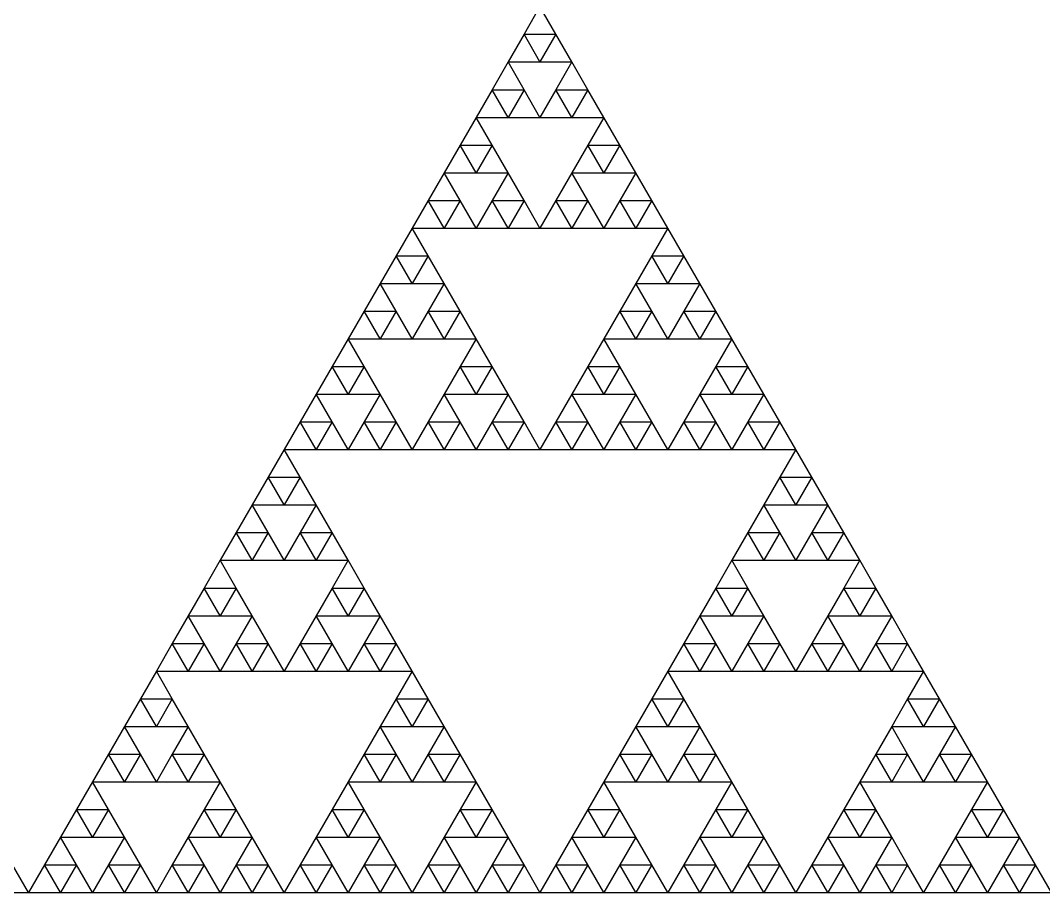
# Model space of a CAD drawing. Header units: metres. Extents: x -50 to 50, y -29 to 58.
# Drawn here: x -12.6 to -0.1, y -28.87 to -18.21 of the extents above; entities that cross this region are included whole.
import ezdxf

# ---------------------------------------------------------------- set-up
doc = ezdxf.new("R2010")
doc.units = ezdxf.units.M

msp = doc.modelspace()

# ---------------------------------------------------------------- linework, layer by layer
for p, q in [((-6.25, -18.0422), (-6.44531, -18.3805)), ((-6.05469, -18.3805), (-6.25, -18.0422)), ((-6.44531, -18.3805), (-6.64062, -18.7188)), ((-6.25, -18.7188), (-6.44531, -18.3805)), ((-6.44531, -18.3805), (-6.05469, -18.3805)), ((-6.05469, -18.3805), (-6.25, -18.7188)), ((-5.85938, -18.7188), (-6.05469, -18.3805)), ((-6.64062, -18.7188), (-6.83594, -19.0571)), ((-6.44531, -19.0571), (-6.64062, -18.7188)), ((-6.64062, -18.7188), (-6.25, -18.7188)), ((-6.25, -18.7188), (-5.85938, -18.7188)), ((-5.85938, -18.7188), (-6.05469, -19.0571)), ((-5.66406, -19.0571), (-5.85938, -18.7188)), ((-6.83594, -19.0571), (-7.03125, -19.3954)), ((-6.64062, -19.3954), (-6.83594, -19.0571)), ((-6.83594, -19.0571), (-6.44531, -19.0571)), ((-6.44531, -19.0571), (-6.64062, -19.3954)), ((-6.25, -19.3954), (-6.44531, -19.0571)), ((-6.05469, -19.0571), (-6.25, -19.3954)), ((-5.85938, -19.3954), (-6.05469, -19.0571)), ((-6.05469, -19.0571), (-5.66406, -19.0571)), ((-5.66406, -19.0571), (-5.85938, -19.3954)), ((-5.46875, -19.3954), (-5.66406, -19.0571)), ((-7.03125, -19.3954), (-7.22656, -19.7337)), ((-6.83594, -19.7337), (-7.03125, -19.3954)), ((-7.03125, -19.3954), (-6.64062, -19.3954)), ((-6.64062, -19.3954), (-6.25, -19.3954)), ((-6.25, -19.3954), (-5.85938, -19.3954)), ((-5.85938, -19.3954), (-5.46875, -19.3954)), ((-5.46875, -19.3954), (-5.66406, -19.7337)), ((-5.27344, -19.7337), (-5.46875, -19.3954)), ((-7.22656, -19.7337), (-7.42188, -20.072)), ((-7.03125, -20.072), (-7.22656, -19.7337)), ((-7.22656, -19.7337), (-6.83594, -19.7337)), ((-6.83594, -19.7337), (-7.03125, -20.072)), ((-6.64062, -20.072), (-6.83594, -19.7337)), ((-5.66406, -19.7337), (-5.85938, -20.072)), ((-5.46875, -20.072), (-5.66406, -19.7337)), ((-5.66406, -19.7337), (-5.27344, -19.7337)), ((-5.27344, -19.7337), (-5.46875, -20.072)), ((-5.07812, -20.072), (-5.27344, -19.7337)), ((-7.42188, -20.072), (-7.61719, -20.4102)), ((-7.22656, -20.4102), (-7.42188, -20.072)), ((-7.42188, -20.072), (-7.03125, -20.072)), ((-7.03125, -20.072), (-6.64062, -20.072)), ((-6.64062, -20.072), (-6.83594, -20.4102)), ((-6.44531, -20.4102), (-6.64062, -20.072)), ((-5.85938, -20.072), (-6.05469, -20.4102)), ((-5.66406, -20.4102), (-5.85938, -20.072)), ((-5.85938, -20.072), (-5.46875, -20.072)), ((-5.46875, -20.072), (-5.07812, -20.072)), ((-5.07812, -20.072), (-5.27344, -20.4102)), ((-4.88281, -20.4102), (-5.07812, -20.072)), ((-7.61719, -20.4102), (-7.8125, -20.7485)), ((-7.42188, -20.7485), (-7.61719, -20.4102)), ((-7.61719, -20.4102), (-7.22656, -20.4102)), ((-7.22656, -20.4102), (-7.42188, -20.7485)), ((-7.03125, -20.7485), (-7.22656, -20.4102)), ((-6.83594, -20.4102), (-7.03125, -20.7485)), ((-6.64062, -20.7485), (-6.83594, -20.4102)), ((-6.83594, -20.4102), (-6.44531, -20.4102)), ((-6.44531, -20.4102), (-6.64062, -20.7485)), ((-6.25, -20.7485), (-6.44531, -20.4102)), ((-6.05469, -20.4102), (-6.25, -20.7485)), ((-5.85938, -20.7485), (-6.05469, -20.4102)), ((-6.05469, -20.4102), (-5.66406, -20.4102)), ((-5.66406, -20.4102), (-5.85938, -20.7485)), ((-5.46875, -20.7485), (-5.66406, -20.4102)), ((-5.27344, -20.4102), (-5.46875, -20.7485)), ((-5.07812, -20.7485), (-5.27344, -20.4102)), ((-5.27344, -20.4102), (-4.88281, -20.4102)), ((-4.88281, -20.4102), (-5.07812, -20.7485)), ((-4.6875, -20.7485), (-4.88281, -20.4102)), ((-7.8125, -20.7485), (-8.00781, -21.0868)), ((-7.61719, -21.0868), (-7.8125, -20.7485)), ((-7.8125, -20.7485), (-7.42188, -20.7485)), ((-7.42188, -20.7485), (-7.03125, -20.7485)), ((-7.03125, -20.7485), (-6.64062, -20.7485)), ((-6.64062, -20.7485), (-6.25, -20.7485)), ((-6.25, -20.7485), (-5.85938, -20.7485)), ((-5.85938, -20.7485), (-5.46875, -20.7485)), ((-5.46875, -20.7485), (-5.07812, -20.7485)), ((-5.07812, -20.7485), (-4.6875, -20.7485)), ((-4.6875, -20.7485), (-4.88281, -21.0868)), ((-4.49219, -21.0868), (-4.6875, -20.7485)), ((-8.00781, -21.0868), (-8.20312, -21.4251)), ((-7.8125, -21.4251), (-8.00781, -21.0868)), ((-8.00781, -21.0868), (-7.61719, -21.0868)), ((-7.61719, -21.0868), (-7.8125, -21.4251)), ((-7.42188, -21.4251), (-7.61719, -21.0868)), ((-4.88281, -21.0868), (-5.07812, -21.4251)), ((-4.6875, -21.4251), (-4.88281, -21.0868)), ((-4.88281, -21.0868), (-4.49219, -21.0868)), ((-4.49219, -21.0868), (-4.6875, -21.4251)), ((-4.29688, -21.4251), (-4.49219, -21.0868)), ((-8.20312, -21.4251), (-8.39844, -21.7634)), ((-8.00781, -21.7634), (-8.20312, -21.4251)), ((-8.20312, -21.4251), (-7.8125, -21.4251)), ((-7.8125, -21.4251), (-7.42188, -21.4251)), ((-7.42188, -21.4251), (-7.61719, -21.7634)), ((-7.22656, -21.7634), (-7.42188, -21.4251)), ((-5.07812, -21.4251), (-5.27344, -21.7634)), ((-4.88281, -21.7634), (-5.07812, -21.4251)), ((-5.07812, -21.4251), (-4.6875, -21.4251)), ((-4.6875, -21.4251), (-4.29688, -21.4251)), ((-4.29688, -21.4251), (-4.49219, -21.7634)), ((-4.10156, -21.7634), (-4.29688, -21.4251)), ((-8.39844, -21.7634), (-8.59375, -22.1017)), ((-8.20312, -22.1017), (-8.39844, -21.7634)), ((-8.39844, -21.7634), (-8.00781, -21.7634)), ((-8.00781, -21.7634), (-8.20312, -22.1017)), ((-7.8125, -22.1017), (-8.00781, -21.7634)), ((-7.61719, -21.7634), (-7.8125, -22.1017)), ((-7.42188, -22.1017), (-7.61719, -21.7634)), ((-7.61719, -21.7634), (-7.22656, -21.7634)), ((-7.22656, -21.7634), (-7.42188, -22.1017)), ((-7.03125, -22.1017), (-7.22656, -21.7634)), ((-5.27344, -21.7634), (-5.46875, -22.1017)), ((-5.07812, -22.1017), (-5.27344, -21.7634)), ((-5.27344, -21.7634), (-4.88281, -21.7634)), ((-4.88281, -21.7634), (-5.07812, -22.1017)), ((-4.6875, -22.1017), (-4.88281, -21.7634)), ((-4.49219, -21.7634), (-4.6875, -22.1017)), ((-4.29688, -22.1017), (-4.49219, -21.7634)), ((-4.49219, -21.7634), (-4.10156, -21.7634)), ((-4.10156, -21.7634), (-4.29688, -22.1017)), ((-3.90625, -22.1017), (-4.10156, -21.7634)), ((-8.59375, -22.1017), (-8.78906, -22.44)), ((-8.39844, -22.44), (-8.59375, -22.1017)), ((-8.59375, -22.1017), (-8.20312, -22.1017)), ((-8.20312, -22.1017), (-7.8125, -22.1017)), ((-7.8125, -22.1017), (-7.42188, -22.1017)), ((-7.42188, -22.1017), (-7.03125, -22.1017)), ((-7.03125, -22.1017), (-7.22656, -22.44)), ((-6.83594, -22.44), (-7.03125, -22.1017)), ((-5.46875, -22.1017), (-5.66406, -22.44)), ((-5.27344, -22.44), (-5.46875, -22.1017)), ((-5.46875, -22.1017), (-5.07812, -22.1017)), ((-5.07812, -22.1017), (-4.6875, -22.1017)), ((-4.6875, -22.1017), (-4.29688, -22.1017)), ((-4.29688, -22.1017), (-3.90625, -22.1017)), ((-3.90625, -22.1017), (-4.10156, -22.44)), ((-3.71094, -22.44), (-3.90625, -22.1017)), ((-8.78906, -22.44), (-8.98438, -22.7783)), ((-8.59375, -22.7783), (-8.78906, -22.44)), ((-8.78906, -22.44), (-8.39844, -22.44)), ((-8.39844, -22.44), (-8.59375, -22.7783)), ((-8.20312, -22.7783), (-8.39844, -22.44)), ((-7.22656, -22.44), (-7.42188, -22.7783)), ((-7.03125, -22.7783), (-7.22656, -22.44)), ((-7.22656, -22.44), (-6.83594, -22.44)), ((-6.83594, -22.44), (-7.03125, -22.7783)), ((-6.64062, -22.7783), (-6.83594, -22.44)), ((-5.66406, -22.44), (-5.85938, -22.7783)), ((-5.46875, -22.7783), (-5.66406, -22.44)), ((-5.66406, -22.44), (-5.27344, -22.44)), ((-5.27344, -22.44), (-5.46875, -22.7783)), ((-5.07812, -22.7783), (-5.27344, -22.44)), ((-4.10156, -22.44), (-4.29688, -22.7783)), ((-3.90625, -22.7783), (-4.10156, -22.44)), ((-4.10156, -22.44), (-3.71094, -22.44)), ((-3.71094, -22.44), (-3.90625, -22.7783)), ((-3.51562, -22.7783), (-3.71094, -22.44)), ((-8.98438, -22.7783), (-9.17969, -23.1166)), ((-8.78906, -23.1166), (-8.98438, -22.7783)), ((-8.98438, -22.7783), (-8.59375, -22.7783)), ((-8.59375, -22.7783), (-8.20312, -22.7783)), ((-8.20312, -22.7783), (-8.39844, -23.1166)), ((-8.00781, -23.1166), (-8.20312, -22.7783)), ((-7.42188, -22.7783), (-7.61719, -23.1166)), ((-7.22656, -23.1166), (-7.42188, -22.7783)), ((-7.42188, -22.7783), (-7.03125, -22.7783)), ((-7.03125, -22.7783), (-6.64062, -22.7783)), ((-6.64062, -22.7783), (-6.83594, -23.1166)), ((-6.44531, -23.1166), (-6.64062, -22.7783)), ((-5.85938, -22.7783), (-6.05469, -23.1166)), ((-5.66406, -23.1166), (-5.85938, -22.7783)), ((-5.85938, -22.7783), (-5.46875, -22.7783)), ((-5.46875, -22.7783), (-5.07812, -22.7783)), ((-5.07812, -22.7783), (-5.27344, -23.1166)), ((-4.88281, -23.1166), (-5.07812, -22.7783)), ((-4.29688, -22.7783), (-4.49219, -23.1166)), ((-4.10156, -23.1166), (-4.29688, -22.7783)), ((-4.29688, -22.7783), (-3.90625, -22.7783)), ((-3.90625, -22.7783), (-3.51562, -22.7783)), ((-3.51562, -22.7783), (-3.71094, -23.1166)), ((-3.32031, -23.1166), (-3.51562, -22.7783)), ((-9.17969, -23.1166), (-9.375, -23.4549)), ((-8.98438, -23.4549), (-9.17969, -23.1166)), ((-9.17969, -23.1166), (-8.78906, -23.1166)), ((-8.78906, -23.1166), (-8.98438, -23.4549)), ((-8.59375, -23.4549), (-8.78906, -23.1166)), ((-8.39844, -23.1166), (-8.59375, -23.4549)), ((-8.20312, -23.4549), (-8.39844, -23.1166)), ((-8.39844, -23.1166), (-8.00781, -23.1166)), ((-8.00781, -23.1166), (-8.20312, -23.4549)), ((-7.8125, -23.4549), (-8.00781, -23.1166)), ((-7.61719, -23.1166), (-7.8125, -23.4549)), ((-7.42188, -23.4549), (-7.61719, -23.1166)), ((-7.61719, -23.1166), (-7.22656, -23.1166)), ((-7.22656, -23.1166), (-7.42188, -23.4549)), ((-7.03125, -23.4549), (-7.22656, -23.1166)), ((-6.83594, -23.1166), (-7.03125, -23.4549)), ((-6.64062, -23.4549), (-6.83594, -23.1166)), ((-6.83594, -23.1166), (-6.44531, -23.1166)), ((-6.44531, -23.1166), (-6.64062, -23.4549)), ((-6.25, -23.4549), (-6.44531, -23.1166)), ((-6.05469, -23.1166), (-6.25, -23.4549)), ((-5.85938, -23.4549), (-6.05469, -23.1166)), ((-6.05469, -23.1166), (-5.66406, -23.1166)), ((-5.66406, -23.1166), (-5.85938, -23.4549)), ((-5.46875, -23.4549), (-5.66406, -23.1166)), ((-5.27344, -23.1166), (-5.46875, -23.4549)), ((-5.07812, -23.4549), (-5.27344, -23.1166)), ((-5.27344, -23.1166), (-4.88281, -23.1166)), ((-4.88281, -23.1166), (-5.07812, -23.4549)), ((-4.6875, -23.4549), (-4.88281, -23.1166)), ((-4.49219, -23.1166), (-4.6875, -23.4549)), ((-4.29688, -23.4549), (-4.49219, -23.1166)), ((-4.49219, -23.1166), (-4.10156, -23.1166)), ((-4.10156, -23.1166), (-4.29688, -23.4549)), ((-3.90625, -23.4549), (-4.10156, -23.1166)), ((-3.71094, -23.1166), (-3.90625, -23.4549)), ((-3.51562, -23.4549), (-3.71094, -23.1166)), ((-3.71094, -23.1166), (-3.32031, -23.1166)), ((-3.32031, -23.1166), (-3.51562, -23.4549)), ((-3.125, -23.4549), (-3.32031, -23.1166)), ((-9.375, -23.4549), (-9.57031, -23.7932)), ((-9.17969, -23.7932), (-9.375, -23.4549)), ((-9.375, -23.4549), (-8.98438, -23.4549)), ((-8.98438, -23.4549), (-8.59375, -23.4549)), ((-8.59375, -23.4549), (-8.20312, -23.4549)), ((-8.20312, -23.4549), (-7.8125, -23.4549)), ((-7.8125, -23.4549), (-7.42188, -23.4549)), ((-7.42188, -23.4549), (-7.03125, -23.4549)), ((-7.03125, -23.4549), (-6.64062, -23.4549)), ((-6.64062, -23.4549), (-6.25, -23.4549)), ((-6.25, -23.4549), (-5.85938, -23.4549)), ((-5.85938, -23.4549), (-5.46875, -23.4549)), ((-5.46875, -23.4549), (-5.07812, -23.4549)), ((-5.07812, -23.4549), (-4.6875, -23.4549)), ((-4.6875, -23.4549), (-4.29688, -23.4549)), ((-4.29688, -23.4549), (-3.90625, -23.4549)), ((-3.90625, -23.4549), (-3.51562, -23.4549)), ((-3.51562, -23.4549), (-3.125, -23.4549)), ((-3.125, -23.4549), (-3.32031, -23.7932)), ((-2.92969, -23.7932), (-3.125, -23.4549)), ((-9.57031, -23.7932), (-9.76562, -24.1314)), ((-9.375, -24.1314), (-9.57031, -23.7932)), ((-9.57031, -23.7932), (-9.17969, -23.7932)), ((-9.17969, -23.7932), (-9.375, -24.1314)), ((-8.98438, -24.1314), (-9.17969, -23.7932)), ((-3.32031, -23.7932), (-3.51562, -24.1314)), ((-3.125, -24.1314), (-3.32031, -23.7932)), ((-3.32031, -23.7932), (-2.92969, -23.7932)), ((-2.92969, -23.7932), (-3.125, -24.1314)), ((-2.73438, -24.1314), (-2.92969, -23.7932)), ((-9.76562, -24.1314), (-9.96094, -24.4697)), ((-9.57031, -24.4697), (-9.76562, -24.1314)), ((-9.76562, -24.1314), (-9.375, -24.1314)), ((-9.375, -24.1314), (-8.98438, -24.1314)), ((-8.98438, -24.1314), (-9.17969, -24.4697)), ((-8.78906, -24.4697), (-8.98438, -24.1314)), ((-3.51562, -24.1314), (-3.71094, -24.4697)), ((-3.32031, -24.4697), (-3.51562, -24.1314)), ((-3.51562, -24.1314), (-3.125, -24.1314)), ((-3.125, -24.1314), (-2.73438, -24.1314)), ((-2.73438, -24.1314), (-2.92969, -24.4697)), ((-2.53906, -24.4697), (-2.73438, -24.1314)), ((-9.96094, -24.4697), (-10.1562, -24.808)), ((-9.76562, -24.808), (-9.96094, -24.4697)), ((-9.96094, -24.4697), (-9.57031, -24.4697)), ((-9.57031, -24.4697), (-9.76562, -24.808)), ((-9.375, -24.808), (-9.57031, -24.4697)), ((-9.17969, -24.4697), (-9.375, -24.808)), ((-8.98438, -24.808), (-9.17969, -24.4697)), ((-9.17969, -24.4697), (-8.78906, -24.4697)), ((-8.78906, -24.4697), (-8.98438, -24.808)), ((-8.59375, -24.808), (-8.78906, -24.4697)), ((-3.71094, -24.4697), (-3.90625, -24.808)), ((-3.51562, -24.808), (-3.71094, -24.4697)), ((-3.71094, -24.4697), (-3.32031, -24.4697)), ((-3.32031, -24.4697), (-3.51562, -24.808)), ((-3.125, -24.808), (-3.32031, -24.4697)), ((-2.92969, -24.4697), (-3.125, -24.808)), ((-2.73438, -24.808), (-2.92969, -24.4697)), ((-2.92969, -24.4697), (-2.53906, -24.4697)), ((-2.53906, -24.4697), (-2.73438, -24.808)), ((-2.34375, -24.808), (-2.53906, -24.4697)), ((-10.1562, -24.808), (-10.3516, -25.1463)), ((-9.96094, -25.1463), (-10.1562, -24.808)), ((-10.1562, -24.808), (-9.76562, -24.808)), ((-9.76562, -24.808), (-9.375, -24.808)), ((-9.375, -24.808), (-8.98438, -24.808)), ((-8.98438, -24.808), (-8.59375, -24.808)), ((-8.59375, -24.808), (-8.78906, -25.1463)), ((-8.39844, -25.1463), (-8.59375, -24.808)), ((-3.90625, -24.808), (-4.10156, -25.1463)), ((-3.71094, -25.1463), (-3.90625, -24.808)), ((-3.90625, -24.808), (-3.51562, -24.808)), ((-3.51562, -24.808), (-3.125, -24.808)), ((-3.125, -24.808), (-2.73438, -24.808)), ((-2.73438, -24.808), (-2.34375, -24.808)), ((-2.34375, -24.808), (-2.53906, -25.1463)), ((-2.14844, -25.1463), (-2.34375, -24.808)), ((-10.3516, -25.1463), (-10.5469, -25.4846)), ((-10.1562, -25.4846), (-10.3516, -25.1463)), ((-10.3516, -25.1463), (-9.96094, -25.1463)), ((-9.96094, -25.1463), (-10.1562, -25.4846)), ((-9.76562, -25.4846), (-9.96094, -25.1463)), ((-8.78906, -25.1463), (-8.98438, -25.4846)), ((-8.59375, -25.4846), (-8.78906, -25.1463)), ((-8.78906, -25.1463), (-8.39844, -25.1463)), ((-8.39844, -25.1463), (-8.59375, -25.4846)), ((-8.20312, -25.4846), (-8.39844, -25.1463)), ((-4.10156, -25.1463), (-4.29688, -25.4846)), ((-3.90625, -25.4846), (-4.10156, -25.1463)), ((-4.10156, -25.1463), (-3.71094, -25.1463)), ((-3.71094, -25.1463), (-3.90625, -25.4846)), ((-3.51562, -25.4846), (-3.71094, -25.1463)), ((-2.53906, -25.1463), (-2.73438, -25.4846)), ((-2.34375, -25.4846), (-2.53906, -25.1463)), ((-2.53906, -25.1463), (-2.14844, -25.1463)), ((-2.14844, -25.1463), (-2.34375, -25.4846)), ((-1.95312, -25.4846), (-2.14844, -25.1463)), ((-10.5469, -25.4846), (-10.7422, -25.8229)), ((-10.3516, -25.8229), (-10.5469, -25.4846)), ((-10.5469, -25.4846), (-10.1562, -25.4846)), ((-10.1562, -25.4846), (-9.76562, -25.4846)), ((-9.76562, -25.4846), (-9.96094, -25.8229)), ((-9.57031, -25.8229), (-9.76562, -25.4846)), ((-8.98438, -25.4846), (-9.17969, -25.8229)), ((-8.78906, -25.8229), (-8.98438, -25.4846)), ((-8.98438, -25.4846), (-8.59375, -25.4846)), ((-8.59375, -25.4846), (-8.20312, -25.4846)), ((-8.20312, -25.4846), (-8.39844, -25.8229)), ((-8.00781, -25.8229), (-8.20312, -25.4846)), ((-4.29688, -25.4846), (-4.49219, -25.8229)), ((-4.10156, -25.8229), (-4.29688, -25.4846)), ((-4.29688, -25.4846), (-3.90625, -25.4846)), ((-3.90625, -25.4846), (-3.51562, -25.4846)), ((-3.51562, -25.4846), (-3.71094, -25.8229)), ((-3.32031, -25.8229), (-3.51562, -25.4846)), ((-2.73438, -25.4846), (-2.92969, -25.8229)), ((-2.53906, -25.8229), (-2.73438, -25.4846)), ((-2.73438, -25.4846), (-2.34375, -25.4846)), ((-2.34375, -25.4846), (-1.95312, -25.4846)), ((-1.95312, -25.4846), (-2.14844, -25.8229)), ((-1.75781, -25.8229), (-1.95312, -25.4846)), ((-10.7422, -25.8229), (-10.9375, -26.1612)), ((-10.5469, -26.1612), (-10.7422, -25.8229)), ((-10.7422, -25.8229), (-10.3516, -25.8229)), ((-10.3516, -25.8229), (-10.5469, -26.1612)), ((-10.1562, -26.1612), (-10.3516, -25.8229)), ((-9.96094, -25.8229), (-10.1562, -26.1612)), ((-9.76562, -26.1612), (-9.96094, -25.8229)), ((-9.96094, -25.8229), (-9.57031, -25.8229)), ((-9.57031, -25.8229), (-9.76562, -26.1612)), ((-9.375, -26.1612), (-9.57031, -25.8229)), ((-9.17969, -25.8229), (-9.375, -26.1612)), ((-8.98438, -26.1612), (-9.17969, -25.8229)), ((-9.17969, -25.8229), (-8.78906, -25.8229)), ((-8.78906, -25.8229), (-8.98438, -26.1612)), ((-8.59375, -26.1612), (-8.78906, -25.8229)), ((-8.39844, -25.8229), (-8.59375, -26.1612)), ((-8.20312, -26.1612), (-8.39844, -25.8229)), ((-8.39844, -25.8229), (-8.00781, -25.8229)), ((-8.00781, -25.8229), (-8.20312, -26.1612)), ((-7.8125, -26.1612), (-8.00781, -25.8229)), ((-4.49219, -25.8229), (-4.6875, -26.1612)), ((-4.29688, -26.1612), (-4.49219, -25.8229)), ((-4.49219, -25.8229), (-4.10156, -25.8229)), ((-4.10156, -25.8229), (-4.29688, -26.1612)), ((-3.90625, -26.1612), (-4.10156, -25.8229)), ((-3.71094, -25.8229), (-3.90625, -26.1612)), ((-3.51562, -26.1612), (-3.71094, -25.8229)), ((-3.71094, -25.8229), (-3.32031, -25.8229)), ((-3.32031, -25.8229), (-3.51562, -26.1612)), ((-3.125, -26.1612), (-3.32031, -25.8229)), ((-2.92969, -25.8229), (-3.125, -26.1612)), ((-2.73438, -26.1612), (-2.92969, -25.8229)), ((-2.92969, -25.8229), (-2.53906, -25.8229)), ((-2.53906, -25.8229), (-2.73438, -26.1612)), ((-2.34375, -26.1612), (-2.53906, -25.8229)), ((-2.14844, -25.8229), (-2.34375, -26.1612)), ((-1.95312, -26.1612), (-2.14844, -25.8229)), ((-2.14844, -25.8229), (-1.75781, -25.8229)), ((-1.75781, -25.8229), (-1.95312, -26.1612)), ((-1.5625, -26.1612), (-1.75781, -25.8229)), ((-10.9375, -26.1612), (-11.1328, -26.4995)), ((-10.7422, -26.4995), (-10.9375, -26.1612)), ((-10.9375, -26.1612), (-10.5469, -26.1612)), ((-10.5469, -26.1612), (-10.1562, -26.1612)), ((-10.1562, -26.1612), (-9.76562, -26.1612)), ((-9.76562, -26.1612), (-9.375, -26.1612)), ((-9.375, -26.1612), (-8.98438, -26.1612)), ((-8.98438, -26.1612), (-8.59375, -26.1612)), ((-8.59375, -26.1612), (-8.20312, -26.1612)), ((-8.20312, -26.1612), (-7.8125, -26.1612)), ((-7.8125, -26.1612), (-8.00781, -26.4995)), ((-7.61719, -26.4995), (-7.8125, -26.1612)), ((-4.6875, -26.1612), (-4.88281, -26.4995)), ((-4.49219, -26.4995), (-4.6875, -26.1612)), ((-4.6875, -26.1612), (-4.29688, -26.1612)), ((-4.29688, -26.1612), (-3.90625, -26.1612)), ((-3.90625, -26.1612), (-3.51562, -26.1612)), ((-3.51562, -26.1612), (-3.125, -26.1612)), ((-3.125, -26.1612), (-2.73438, -26.1612)), ((-2.73438, -26.1612), (-2.34375, -26.1612)), ((-2.34375, -26.1612), (-1.95312, -26.1612)), ((-1.95312, -26.1612), (-1.5625, -26.1612)), ((-1.5625, -26.1612), (-1.75781, -26.4995)), ((-1.36719, -26.4995), (-1.5625, -26.1612)), ((-11.1328, -26.4995), (-11.3281, -26.8378)), ((-10.9375, -26.8378), (-11.1328, -26.4995)), ((-11.1328, -26.4995), (-10.7422, -26.4995)), ((-10.7422, -26.4995), (-10.9375, -26.8378)), ((-10.5469, -26.8378), (-10.7422, -26.4995)), ((-8.00781, -26.4995), (-8.20312, -26.8378)), ((-7.8125, -26.8378), (-8.00781, -26.4995)), ((-8.00781, -26.4995), (-7.61719, -26.4995)), ((-7.61719, -26.4995), (-7.8125, -26.8378)), ((-7.42188, -26.8378), (-7.61719, -26.4995)), ((-4.88281, -26.4995), (-5.07812, -26.8378)), ((-4.6875, -26.8378), (-4.88281, -26.4995)), ((-4.88281, -26.4995), (-4.49219, -26.4995)), ((-4.49219, -26.4995), (-4.6875, -26.8378)), ((-4.29688, -26.8378), (-4.49219, -26.4995)), ((-1.75781, -26.4995), (-1.95312, -26.8378)), ((-1.5625, -26.8378), (-1.75781, -26.4995)), ((-1.75781, -26.4995), (-1.36719, -26.4995)), ((-1.36719, -26.4995), (-1.5625, -26.8378)), ((-1.17188, -26.8378), (-1.36719, -26.4995)), ((-11.3281, -26.8378), (-11.5234, -27.1761)), ((-11.1328, -27.1761), (-11.3281, -26.8378)), ((-11.3281, -26.8378), (-10.9375, -26.8378)), ((-10.9375, -26.8378), (-10.5469, -26.8378)), ((-10.5469, -26.8378), (-10.7422, -27.1761)), ((-10.3516, -27.1761), (-10.5469, -26.8378)), ((-8.20312, -26.8378), (-8.39844, -27.1761)), ((-8.00781, -27.1761), (-8.20312, -26.8378)), ((-8.20312, -26.8378), (-7.8125, -26.8378)), ((-7.8125, -26.8378), (-7.42188, -26.8378)), ((-7.42188, -26.8378), (-7.61719, -27.1761)), ((-7.22656, -27.1761), (-7.42188, -26.8378)), ((-5.07812, -26.8378), (-5.27344, -27.1761)), ((-4.88281, -27.1761), (-5.07812, -26.8378)), ((-5.07812, -26.8378), (-4.6875, -26.8378)), ((-4.6875, -26.8378), (-4.29688, -26.8378)), ((-4.29688, -26.8378), (-4.49219, -27.1761)), ((-4.10156, -27.1761), (-4.29688, -26.8378)), ((-1.95312, -26.8378), (-2.14844, -27.1761)), ((-1.75781, -27.1761), (-1.95312, -26.8378)), ((-1.95312, -26.8378), (-1.5625, -26.8378)), ((-1.5625, -26.8378), (-1.17188, -26.8378)), ((-1.17188, -26.8378), (-1.36719, -27.1761)), ((-0.97656, -27.1761), (-1.17188, -26.8378)), ((-11.5234, -27.1761), (-11.7188, -27.5143)), ((-11.3281, -27.5143), (-11.5234, -27.1761)), ((-11.5234, -27.1761), (-11.1328, -27.1761)), ((-11.1328, -27.1761), (-11.3281, -27.5143)), ((-10.9375, -27.5143), (-11.1328, -27.1761)), ((-10.7422, -27.1761), (-10.9375, -27.5143)), ((-10.5469, -27.5143), (-10.7422, -27.1761)), ((-10.7422, -27.1761), (-10.3516, -27.1761)), ((-10.3516, -27.1761), (-10.5469, -27.5143)), ((-10.1562, -27.5143), (-10.3516, -27.1761)), ((-8.39844, -27.1761), (-8.59375, -27.5143)), ((-8.20312, -27.5143), (-8.39844, -27.1761)), ((-8.39844, -27.1761), (-8.00781, -27.1761)), ((-8.00781, -27.1761), (-8.20312, -27.5143)), ((-7.8125, -27.5143), (-8.00781, -27.1761)), ((-7.61719, -27.1761), (-7.8125, -27.5143)), ((-7.42188, -27.5143), (-7.61719, -27.1761)), ((-7.61719, -27.1761), (-7.22656, -27.1761)), ((-7.22656, -27.1761), (-7.42188, -27.5143)), ((-7.03125, -27.5143), (-7.22656, -27.1761)), ((-5.27344, -27.1761), (-5.46875, -27.5143)), ((-5.07812, -27.5143), (-5.27344, -27.1761)), ((-5.27344, -27.1761), (-4.88281, -27.1761)), ((-4.88281, -27.1761), (-5.07812, -27.5143)), ((-4.6875, -27.5143), (-4.88281, -27.1761)), ((-4.49219, -27.1761), (-4.6875, -27.5143)), ((-4.29688, -27.5143), (-4.49219, -27.1761)), ((-4.49219, -27.1761), (-4.10156, -27.1761)), ((-4.10156, -27.1761), (-4.29688, -27.5143)), ((-3.90625, -27.5143), (-4.10156, -27.1761)), ((-2.14844, -27.1761), (-2.34375, -27.5143)), ((-1.95312, -27.5143), (-2.14844, -27.1761)), ((-2.14844, -27.1761), (-1.75781, -27.1761)), ((-1.75781, -27.1761), (-1.95312, -27.5143)), ((-1.5625, -27.5143), (-1.75781, -27.1761)), ((-1.36719, -27.1761), (-1.5625, -27.5143)), ((-1.17188, -27.5143), (-1.36719, -27.1761)), ((-1.36719, -27.1761), (-0.97656, -27.1761)), ((-0.97656, -27.1761), (-1.17188, -27.5143)), ((-0.78125, -27.5143), (-0.97656, -27.1761)), ((-11.7188, -27.5144), (-11.9141, -27.8527)), ((-11.7188, -27.5143), (-11.3281, -27.5143)), ((-11.5234, -27.8527), (-11.7188, -27.5144)), ((-11.3281, -27.5143), (-10.9375, -27.5143)), ((-10.9375, -27.5143), (-10.5469, -27.5143)), ((-10.5469, -27.5143), (-10.1562, -27.5143)), ((-10.1562, -27.5144), (-10.3516, -27.8527)), ((-9.96094, -27.8527), (-10.1562, -27.5144)), ((-8.59375, -27.5144), (-8.78906, -27.8527)), ((-8.59375, -27.5143), (-8.20312, -27.5143)), ((-8.39844, -27.8527), (-8.59375, -27.5144)), ((-8.20312, -27.5143), (-7.8125, -27.5143)), ((-7.8125, -27.5143), (-7.42188, -27.5143)), ((-7.42188, -27.5143), (-7.03125, -27.5143)), ((-7.03125, -27.5144), (-7.22656, -27.8527)), ((-6.83594, -27.8527), (-7.03125, -27.5144)), ((-5.46875, -27.5144), (-5.66406, -27.8527)), ((-5.46875, -27.5143), (-5.07812, -27.5143)), ((-5.27344, -27.8527), (-5.46875, -27.5144)), ((-5.07812, -27.5143), (-4.6875, -27.5143)), ((-4.6875, -27.5143), (-4.29688, -27.5143)), ((-4.29688, -27.5143), (-3.90625, -27.5143)), ((-3.90625, -27.5144), (-4.10156, -27.8527)), ((-3.71094, -27.8527), (-3.90625, -27.5144)), ((-2.34375, -27.5144), (-2.53906, -27.8527)), ((-2.34375, -27.5143), (-1.95312, -27.5143)), ((-2.14844, -27.8527), (-2.34375, -27.5144)), ((-1.95312, -27.5143), (-1.5625, -27.5143)), ((-1.5625, -27.5143), (-1.17188, -27.5143)), ((-1.17188, -27.5143), (-0.78125, -27.5143)), ((-0.78125, -27.5144), (-0.97656, -27.8527)), ((-0.58594, -27.8527), (-0.78125, -27.5144)), ((-11.9141, -27.8527), (-12.1094, -28.1909)), ((-11.7188, -28.1909), (-11.9141, -27.8527)), ((-11.9141, -27.8527), (-11.5234, -27.8527)), ((-11.5234, -27.8527), (-11.7188, -28.1909)), ((-11.3281, -28.1909), (-11.5234, -27.8527)), ((-10.3516, -27.8527), (-10.5469, -28.1909)), ((-10.1562, -28.1909), (-10.3516, -27.8527)), ((-10.3516, -27.8527), (-9.96094, -27.8527)), ((-9.96094, -27.8527), (-10.1562, -28.1909)), ((-9.76562, -28.1909), (-9.96094, -27.8527)), ((-8.78906, -27.8527), (-8.98438, -28.1909)), ((-8.59375, -28.1909), (-8.78906, -27.8527)), ((-8.78906, -27.8527), (-8.39844, -27.8527)), ((-8.39844, -27.8527), (-8.59375, -28.1909)), ((-8.20312, -28.1909), (-8.39844, -27.8527)), ((-7.22656, -27.8527), (-7.42188, -28.1909)), ((-7.03125, -28.1909), (-7.22656, -27.8527)), ((-7.22656, -27.8527), (-6.83594, -27.8527)), ((-6.83594, -27.8527), (-7.03125, -28.1909)), ((-6.64062, -28.1909), (-6.83594, -27.8527)), ((-5.66406, -27.8527), (-5.85938, -28.1909)), ((-5.46875, -28.1909), (-5.66406, -27.8527)), ((-5.66406, -27.8527), (-5.27344, -27.8527)), ((-5.27344, -27.8527), (-5.46875, -28.1909)), ((-5.07812, -28.1909), (-5.27344, -27.8527)), ((-4.10156, -27.8527), (-4.29688, -28.1909)), ((-3.90625, -28.1909), (-4.10156, -27.8527)), ((-4.10156, -27.8527), (-3.71094, -27.8527)), ((-3.71094, -27.8527), (-3.90625, -28.1909)), ((-3.51562, -28.1909), (-3.71094, -27.8527)), ((-2.53906, -27.8527), (-2.73438, -28.1909)), ((-2.34375, -28.1909), (-2.53906, -27.8527)), ((-2.53906, -27.8527), (-2.14844, -27.8527)), ((-2.14844, -27.8527), (-2.34375, -28.1909)), ((-1.95312, -28.1909), (-2.14844, -27.8527)), ((-0.97656, -27.8527), (-1.17188, -28.1909)), ((-0.78125, -28.1909), (-0.97656, -27.8527)), ((-0.97656, -27.8527), (-0.58594, -27.8527)), ((-0.58594, -27.8527), (-0.78125, -28.1909)), ((-0.39062, -28.1909), (-0.58594, -27.8527)), ((-12.1094, -28.1909), (-12.3047, -28.5292)), ((-11.9141, -28.5292), (-12.1094, -28.1909)), ((-12.1094, -28.1909), (-11.7188, -28.1909)), ((-11.7188, -28.1909), (-11.3281, -28.1909)), ((-11.3281, -28.1909), (-11.5234, -28.5292)), ((-11.1328, -28.5292), (-11.3281, -28.1909)), ((-10.5469, -28.1909), (-10.7422, -28.5292)), ((-10.3516, -28.5292), (-10.5469, -28.1909)), ((-10.5469, -28.1909), (-10.1562, -28.1909)), ((-10.1562, -28.1909), (-9.76562, -28.1909)), ((-9.76562, -28.1909), (-9.96094, -28.5292)), ((-9.57031, -28.5292), (-9.76562, -28.1909)), ((-8.98438, -28.1909), (-9.17969, -28.5292)), ((-8.78906, -28.5292), (-8.98438, -28.1909)), ((-8.98438, -28.1909), (-8.59375, -28.1909)), ((-8.59375, -28.1909), (-8.20312, -28.1909)), ((-8.20312, -28.1909), (-8.39844, -28.5292)), ((-8.00781, -28.5292), (-8.20312, -28.1909)), ((-7.42188, -28.1909), (-7.61719, -28.5292)), ((-7.22656, -28.5292), (-7.42188, -28.1909)), ((-7.42188, -28.1909), (-7.03125, -28.1909)), ((-7.03125, -28.1909), (-6.64062, -28.1909)), ((-6.64062, -28.1909), (-6.83594, -28.5292)), ((-6.44531, -28.5292), (-6.64062, -28.1909)), ((-5.85938, -28.1909), (-6.05469, -28.5292)), ((-5.66406, -28.5292), (-5.85938, -28.1909)), ((-5.85938, -28.1909), (-5.46875, -28.1909)), ((-5.46875, -28.1909), (-5.07812, -28.1909)), ((-5.07812, -28.1909), (-5.27344, -28.5292)), ((-4.88281, -28.5292), (-5.07812, -28.1909)), ((-4.29688, -28.1909), (-4.49219, -28.5292)), ((-4.10156, -28.5292), (-4.29688, -28.1909)), ((-4.29688, -28.1909), (-3.90625, -28.1909)), ((-3.90625, -28.1909), (-3.51562, -28.1909)), ((-3.51562, -28.1909), (-3.71094, -28.5292)), ((-3.32031, -28.5292), (-3.51562, -28.1909)), ((-2.73438, -28.1909), (-2.92969, -28.5292)), ((-2.53906, -28.5292), (-2.73438, -28.1909)), ((-2.73438, -28.1909), (-2.34375, -28.1909)), ((-2.34375, -28.1909), (-1.95312, -28.1909)), ((-1.95312, -28.1909), (-2.14844, -28.5292)), ((-1.75781, -28.5292), (-1.95312, -28.1909)), ((-1.17188, -28.1909), (-1.36719, -28.5292)), ((-0.97656, -28.5292), (-1.17188, -28.1909)), ((-1.17188, -28.1909), (-0.78125, -28.1909)), ((-0.78125, -28.1909), (-0.39062, -28.1909)), ((-0.39062, -28.1909), (-0.58594, -28.5292)), ((-0.19531, -28.5292), (-0.39062, -28.1909)), ((-12.5, -28.8675), (-12.6953, -28.5292)), ((-12.3047, -28.5292), (-12.5, -28.8675)), ((-12.1094, -28.8675), (-12.3047, -28.5292)), ((-12.3047, -28.5292), (-11.9141, -28.5292)), ((-11.9141, -28.5292), (-12.1094, -28.8675)), ((-11.7188, -28.8675), (-11.9141, -28.5292)), ((-11.5234, -28.5292), (-11.7188, -28.8675)), ((-11.3281, -28.8675), (-11.5234, -28.5292)), ((-11.5234, -28.5292), (-11.1328, -28.5292)), ((-11.1328, -28.5292), (-11.3281, -28.8675)), ((-10.9375, -28.8675), (-11.1328, -28.5292)), ((-10.7422, -28.5292), (-10.9375, -28.8675)), ((-10.5469, -28.8675), (-10.7422, -28.5292)), ((-10.7422, -28.5292), (-10.3516, -28.5292)), ((-10.3516, -28.5292), (-10.5469, -28.8675)), ((-10.1562, -28.8675), (-10.3516, -28.5292)), ((-9.96094, -28.5292), (-10.1562, -28.8675)), ((-9.76562, -28.8675), (-9.96094, -28.5292)), ((-9.96094, -28.5292), (-9.57031, -28.5292)), ((-9.57031, -28.5292), (-9.76562, -28.8675)), ((-9.375, -28.8675), (-9.57031, -28.5292)), ((-9.17969, -28.5292), (-9.375, -28.8675)), ((-8.98438, -28.8675), (-9.17969, -28.5292)), ((-9.17969, -28.5292), (-8.78906, -28.5292)), ((-8.78906, -28.5292), (-8.98438, -28.8675)), ((-8.59375, -28.8675), (-8.78906, -28.5292)), ((-8.39844, -28.5292), (-8.59375, -28.8675)), ((-8.20312, -28.8675), (-8.39844, -28.5292)), ((-8.39844, -28.5292), (-8.00781, -28.5292)), ((-8.00781, -28.5292), (-8.20312, -28.8675)), ((-7.8125, -28.8675), (-8.00781, -28.5292)), ((-7.61719, -28.5292), (-7.8125, -28.8675)), ((-7.42188, -28.8675), (-7.61719, -28.5292)), ((-7.61719, -28.5292), (-7.22656, -28.5292)), ((-7.22656, -28.5292), (-7.42188, -28.8675)), ((-7.03125, -28.8675), (-7.22656, -28.5292)), ((-6.83594, -28.5292), (-7.03125, -28.8675)), ((-6.64062, -28.8675), (-6.83594, -28.5292)), ((-6.83594, -28.5292), (-6.44531, -28.5292)), ((-6.44531, -28.5292), (-6.64062, -28.8675)), ((-6.25, -28.8675), (-6.44531, -28.5292)), ((-6.05469, -28.5292), (-6.25, -28.8675)), ((-5.85938, -28.8675), (-6.05469, -28.5292)), ((-6.05469, -28.5292), (-5.66406, -28.5292)), ((-5.66406, -28.5292), (-5.85938, -28.8675)), ((-5.46875, -28.8675), (-5.66406, -28.5292)), ((-5.27344, -28.5292), (-5.46875, -28.8675)), ((-5.07812, -28.8675), (-5.27344, -28.5292)), ((-5.27344, -28.5292), (-4.88281, -28.5292)), ((-4.88281, -28.5292), (-5.07812, -28.8675)), ((-4.6875, -28.8675), (-4.88281, -28.5292)), ((-4.49219, -28.5292), (-4.6875, -28.8675)), ((-4.29688, -28.8675), (-4.49219, -28.5292)), ((-4.49219, -28.5292), (-4.10156, -28.5292)), ((-4.10156, -28.5292), (-4.29688, -28.8675)), ((-3.90625, -28.8675), (-4.10156, -28.5292)), ((-3.71094, -28.5292), (-3.90625, -28.8675)), ((-3.51562, -28.8675), (-3.71094, -28.5292)), ((-3.71094, -28.5292), (-3.32031, -28.5292)), ((-3.32031, -28.5292), (-3.51562, -28.8675)), ((-3.125, -28.8675), (-3.32031, -28.5292)), ((-2.92969, -28.5292), (-3.125, -28.8675)), ((-2.73438, -28.8675), (-2.92969, -28.5292)), ((-2.92969, -28.5292), (-2.53906, -28.5292)), ((-2.53906, -28.5292), (-2.73438, -28.8675)), ((-2.34375, -28.8675), (-2.53906, -28.5292)), ((-2.14844, -28.5292), (-2.34375, -28.8675)), ((-1.95312, -28.8675), (-2.14844, -28.5292)), ((-2.14844, -28.5292), (-1.75781, -28.5292)), ((-1.75781, -28.5292), (-1.95312, -28.8675)), ((-1.5625, -28.8675), (-1.75781, -28.5292)), ((-1.36719, -28.5292), (-1.5625, -28.8675)), ((-1.17188, -28.8675), (-1.36719, -28.5292)), ((-1.36719, -28.5292), (-0.97656, -28.5292)), ((-0.97656, -28.5292), (-1.17188, -28.8675)), ((-0.78125, -28.8675), (-0.97656, -28.5292)), ((-0.58594, -28.5292), (-0.78125, -28.8675)), ((-0.39062, -28.8675), (-0.58594, -28.5292)), ((-0.58594, -28.5292), (-0.19531, -28.5292)), ((-0.19531, -28.5292), (-0.39062, -28.8675)), ((0, -28.8675), (-0.19531, -28.5292)), ((-12.8906, -28.8675), (-12.5, -28.8675)), ((-12.5, -28.8675), (-12.1094, -28.8675)), ((-12.1094, -28.8675), (-11.7188, -28.8675)), ((-11.7188, -28.8675), (-11.3281, -28.8675)), ((-11.3281, -28.8675), (-10.9375, -28.8675)), ((-10.9375, -28.8675), (-10.5469, -28.8675)), ((-10.5469, -28.8675), (-10.1562, -28.8675)), ((-10.1562, -28.8675), (-9.76562, -28.8675)), ((-9.76562, -28.8675), (-9.375, -28.8675)), ((-9.375, -28.8675), (-8.98438, -28.8675)), ((-8.98438, -28.8675), (-8.59375, -28.8675)), ((-8.59375, -28.8675), (-8.20312, -28.8675)), ((-8.20312, -28.8675), (-7.8125, -28.8675)), ((-7.8125, -28.8675), (-7.42188, -28.8675)), ((-7.42188, -28.8675), (-7.03125, -28.8675)), ((-7.03125, -28.8675), (-6.64062, -28.8675)), ((-6.64062, -28.8675), (-6.25, -28.8675)), ((-6.25, -28.8675), (-5.85938, -28.8675)), ((-5.85938, -28.8675), (-5.46875, -28.8675)), ((-5.46875, -28.8675), (-5.07812, -28.8675)), ((-5.07812, -28.8675), (-4.6875, -28.8675)), ((-4.6875, -28.8675), (-4.29688, -28.8675)), ((-4.29688, -28.8675), (-3.90625, -28.8675)), ((-3.90625, -28.8675), (-3.51562, -28.8675)), ((-3.51562, -28.8675), (-3.125, -28.8675)), ((-3.125, -28.8675), (-2.73438, -28.8675)), ((-2.73438, -28.8675), (-2.34375, -28.8675)), ((-2.34375, -28.8675), (-1.95312, -28.8675)), ((-1.95312, -28.8675), (-1.5625, -28.8675)), ((-1.5625, -28.8675), (-1.17188, -28.8675)), ((-1.17188, -28.8675), (-0.78125, -28.8675)), ((-0.78125, -28.8675), (-0.39062, -28.8675)), ((-0.39062, -28.8675), (0, -28.8675))]:
    msp.add_line(p, q)

doc.saveas('drawing.dxf')
